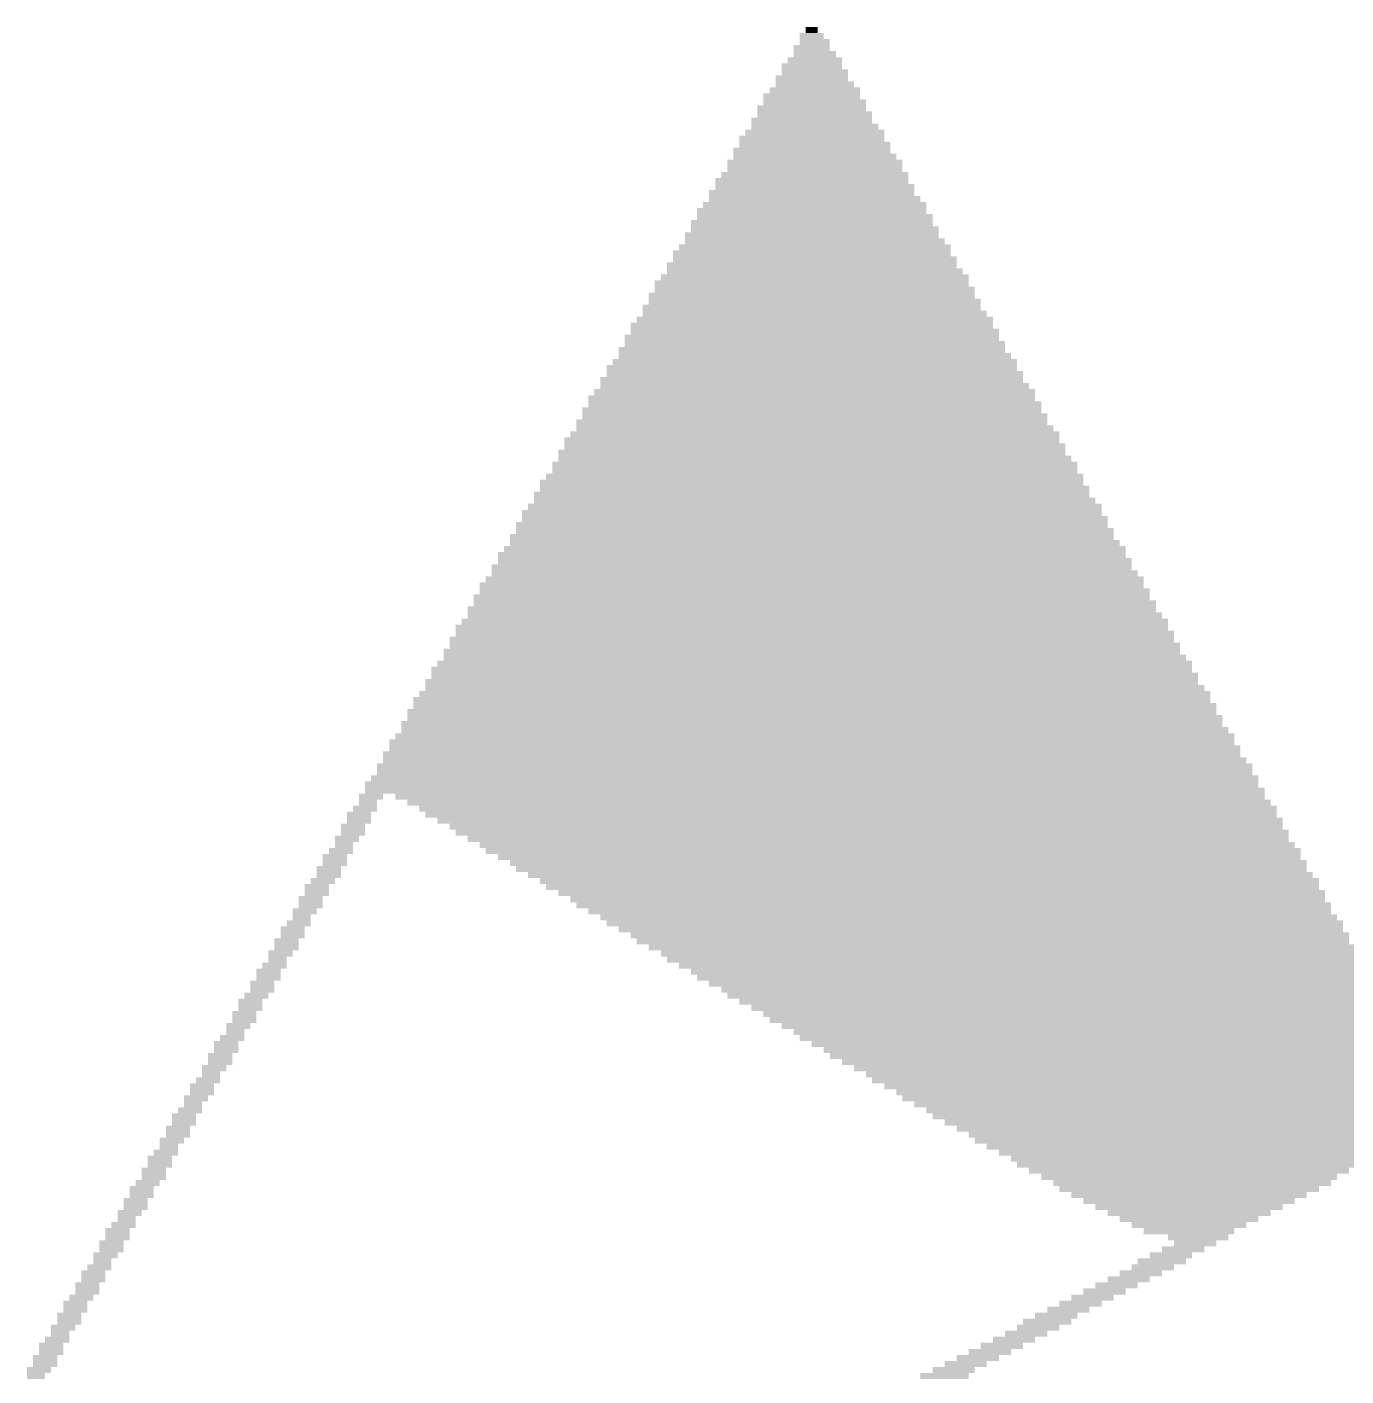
# Model space of a CAD drawing. Extents: x 0.08 to 8.22, y 0.01 to 7.03.
# Drawn here: x 2.169 to 5.499, y 3.619 to 7.025 of the extents above; entities that cross this region are included whole.
import ezdxf

# ---------------------------------------------------------------- set-up
doc = ezdxf.new("R2010")
doc.units = 0
doc.layers.get('0').update_dxf_attribs({"linetype": 'CONTINUOUS'})

msp = doc.modelspace()

# ---------------------------------------------------------------- linework, layer by layer
for points in [[(4.1649, 7.0098), (4.1345, 7.0098), (4.1649, 7.025), (4.1345, 7.025)], [(4.1802, 6.9946), (4.1192, 6.9946), (4.1802, 7.0098), (4.1192, 7.0098)], [(4.1954, 6.9793), (4.1192, 6.9793), (4.1954, 6.9946), (4.1192, 6.9946)], [(4.2261, 6.9336), (4.0889, 6.9336), (4.2261, 6.9488), (4.0889, 6.9488)], [(4.1954, 6.9641), (4.104, 6.9641), (4.1954, 6.9793), (4.104, 6.9793)], [(4.2107, 6.9488), (4.104, 6.9488), (4.2107, 6.9641), (4.104, 6.9641)], [(4.2261, 6.9184), (4.0737, 6.9184), (4.2261, 6.9336), (4.0737, 6.9336)], [(4.2413, 6.9031), (4.0737, 6.9031), (4.2413, 6.9184), (4.0737, 6.9184)], [(4.2413, 6.8879), (4.0584, 6.8879), (4.2413, 6.9031), (4.0584, 6.9031)], [(4.2565, 6.8726), (4.0584, 6.8726), (4.2565, 6.8879), (4.0584, 6.8879)], [(4.2718, 6.8422), (4.0279, 6.8422), (4.2718, 6.8574), (4.0279, 6.8574)], [(4.2718, 6.8574), (4.0432, 6.8574), (4.2718, 6.8726), (4.0432, 6.8726)], [(4.287, 6.8117), (4.0127, 6.8117), (4.287, 6.8269), (4.0127, 6.8269)], [(4.287, 6.8269), (4.0279, 6.8269), (4.287, 6.8422), (4.0279, 6.8422)], [(4.3023, 6.7812), (3.9975, 6.7812), (4.3023, 6.7964), (3.9975, 6.7964)], [(4.3175, 6.766), (3.9975, 6.766), (4.3175, 6.7812), (3.9975, 6.7812)], [(4.3023, 6.7964), (4.0127, 6.7964), (4.3023, 6.8117), (4.0127, 6.8117)], [(4.3327, 6.7355), (3.967, 6.7355), (4.3327, 6.7507), (3.967, 6.7507)], [(4.3327, 6.7507), (3.9822, 6.7507), (4.3327, 6.766), (3.9822, 6.766)], [(4.348, 6.705), (3.9517, 6.705), (4.348, 6.7202), (3.9517, 6.7202)], [(4.348, 6.7202), (3.967, 6.7202), (4.348, 6.7355), (3.967, 6.7355)], [(4.3785, 6.6745), (3.9365, 6.6745), (4.3785, 6.6898), (3.9365, 6.6898)], [(4.3632, 6.6898), (3.9517, 6.6898), (4.3632, 6.705), (3.9517, 6.705)], [(4.3937, 6.6288), (3.906, 6.6288), (4.3937, 6.644), (3.906, 6.644)], [(4.3937, 6.644), (3.9213, 6.644), (4.3937, 6.6593), (3.9213, 6.6593)], [(4.3785, 6.6593), (3.9365, 6.6593), (4.3785, 6.6745), (3.9365, 6.6745)], [(4.4089, 6.5983), (3.8908, 6.5983), (4.4089, 6.6136), (3.8908, 6.6136)], [(4.4089, 6.6136), (3.906, 6.6136), (4.4089, 6.6288), (3.906, 6.6288)], [(4.4394, 6.5678), (3.8755, 6.5678), (4.4394, 6.5831), (3.8755, 6.5831)], [(4.4242, 6.5831), (3.8908, 6.5831), (4.4242, 6.5983), (3.8908, 6.5983)], [(4.4394, 6.5526), (3.8603, 6.5526), (4.4394, 6.5678), (3.8603, 6.5678)], [(4.4547, 6.5374), (3.8603, 6.5374), (4.4547, 6.5526), (3.8603, 6.5526)], [(4.4699, 6.4916), (3.8298, 6.4916), (4.4699, 6.5069), (3.8298, 6.5069)], [(4.4547, 6.5221), (3.8451, 6.5221), (4.4547, 6.5374), (3.8451, 6.5374)], [(4.4699, 6.5069), (3.8451, 6.5069), (4.4699, 6.5221), (3.8451, 6.5221)], [(4.5004, 6.4612), (3.8146, 6.4612), (4.5004, 6.4764), (3.8146, 6.4764)], [(4.4851, 6.4764), (3.8298, 6.4764), (4.4851, 6.4916), (3.8298, 6.4916)], [(4.5004, 6.4459), (3.7993, 6.4459), (4.5004, 6.4612), (3.7993, 6.4612)], [(4.5156, 6.4307), (3.7993, 6.4307), (4.5156, 6.4459), (3.7993, 6.4459)], [(4.5156, 6.4154), (3.7841, 6.4154), (4.5156, 6.4307), (3.7841, 6.4307)], [(4.5309, 6.4002), (3.7841, 6.4002), (4.5309, 6.4154), (3.7841, 6.4154)], [(4.5461, 6.3697), (3.7536, 6.3697), (4.5461, 6.385), (3.7536, 6.385)], [(4.5613, 6.3545), (3.7536, 6.3545), (4.5613, 6.3697), (3.7536, 6.3697)], [(4.5461, 6.385), (3.7689, 6.385), (4.5461, 6.4002), (3.7689, 6.4002)], [(4.5613, 6.3392), (3.7384, 6.3392), (4.5613, 6.3545), (3.7384, 6.3545)], [(4.5766, 6.324), (3.7384, 6.324), (4.5766, 6.3392), (3.7384, 6.3392)], [(4.5766, 6.3088), (3.7231, 6.3088), (4.5766, 6.324), (3.7231, 6.324)], [(4.5918, 6.2935), (3.7231, 6.2935), (4.5918, 6.3088), (3.7231, 6.3088)], [(4.6071, 6.263), (3.6927, 6.263), (4.6071, 6.2783), (3.6927, 6.2783)], [(4.6071, 6.2783), (3.7079, 6.2783), (4.6071, 6.2935), (3.7079, 6.2935)], [(4.6223, 6.2326), (3.6774, 6.2326), (4.6223, 6.2478), (3.6774, 6.2478)], [(4.6223, 6.2478), (3.6927, 6.2478), (4.6223, 6.263), (3.6927, 6.263)], [(4.6375, 6.2021), (3.6622, 6.2021), (4.6375, 6.2173), (3.6622, 6.2173)], [(4.6528, 6.1868), (3.6622, 6.1868), (4.6528, 6.2021), (3.6622, 6.2021)], [(4.6375, 6.2173), (3.6774, 6.2173), (4.6375, 6.2326), (3.6774, 6.2326)], [(4.668, 6.1564), (3.6317, 6.1564), (4.668, 6.1716), (3.6317, 6.1716)], [(4.668, 6.1716), (3.6469, 6.1716), (4.668, 6.1868), (3.6469, 6.1868)], [(4.6833, 6.1259), (3.6165, 6.1259), (4.6833, 6.1411), (3.6165, 6.1411)], [(4.6833, 6.1411), (3.6317, 6.1411), (4.6833, 6.1564), (3.6317, 6.1564)], [(4.7137, 6.0954), (3.6012, 6.0954), (4.7137, 6.1106), (3.6012, 6.1106)], [(4.6985, 6.1106), (3.6165, 6.1106), (4.6985, 6.1259), (3.6165, 6.1259)], [(4.729, 6.0497), (3.5707, 6.0497), (4.729, 6.0649), (3.5707, 6.0649)], [(4.7137, 6.0802), (3.586, 6.0802), (4.7137, 6.0954), (3.586, 6.0954)], [(4.729, 6.0649), (3.586, 6.0649), (4.729, 6.0802), (3.586, 6.0802)], [(4.7442, 6.0192), (3.5555, 6.0192), (4.7442, 6.0344), (3.5555, 6.0344)], [(4.7442, 6.0344), (3.5707, 6.0344), (4.7442, 6.0497), (3.5707, 6.0497)], [(4.7747, 5.9887), (3.5403, 5.9887), (4.7747, 6.004), (3.5403, 6.004)], [(4.7595, 6.004), (3.5555, 6.004), (4.7595, 6.0192), (3.5555, 6.0192)], [(4.7747, 5.9735), (3.525, 5.9735), (4.7747, 5.9887), (3.525, 5.9887)], [(4.7899, 5.9582), (3.525, 5.9582), (4.7899, 5.9735), (3.525, 5.9735)], [(4.8204, 5.9125), (3.4945, 5.9125), (4.8204, 5.9278), (3.4945, 5.9278)], [(4.7899, 5.943), (3.5098, 5.943), (4.7899, 5.9582), (3.5098, 5.9582)], [(4.8052, 5.9278), (3.5098, 5.9278), (4.8052, 5.943), (3.5098, 5.943)], [(4.8357, 5.882), (3.4793, 5.882), (4.8357, 5.8973), (3.4793, 5.8973)], [(4.8204, 5.8973), (3.4945, 5.8973), (4.8204, 5.9125), (3.4945, 5.9125)], [(4.8357, 5.8668), (3.4641, 5.8668), (4.8357, 5.882), (3.4641, 5.882)], [(4.8509, 5.8516), (3.4641, 5.8516), (4.8509, 5.8668), (3.4641, 5.8668)], [(4.8509, 5.8363), (3.4488, 5.8363), (4.8509, 5.8516), (3.4488, 5.8516)], [(4.8661, 5.8211), (3.4488, 5.8211), (4.8661, 5.8363), (3.4488, 5.8363)], [(4.8814, 5.7906), (3.4183, 5.7906), (4.8814, 5.8058), (3.4183, 5.8058)], [(4.8966, 5.7754), (3.4183, 5.7754), (4.8966, 5.7906), (3.4183, 5.7906)], [(4.8814, 5.8058), (3.4336, 5.8058), (4.8814, 5.8211), (3.4336, 5.8211)], [(4.8966, 5.7601), (3.4031, 5.7601), (4.8966, 5.7754), (3.4031, 5.7754)], [(4.9119, 5.7449), (3.4031, 5.7449), (4.9119, 5.7601), (3.4031, 5.7601)], [(4.9119, 5.7296), (3.3879, 5.7296), (4.9119, 5.7449), (3.3879, 5.7449)], [(4.9271, 5.7144), (3.3879, 5.7144), (4.9271, 5.7296), (3.3879, 5.7296)], [(4.9423, 5.6839), (3.3574, 5.6839), (4.9423, 5.6992), (3.3574, 5.6992)], [(4.9423, 5.6992), (3.3726, 5.6992), (4.9423, 5.7144), (3.3726, 5.7144)], [(4.9576, 5.6534), (3.3421, 5.6534), (4.9576, 5.6687), (3.3421, 5.6687)], [(4.9576, 5.6687), (3.3574, 5.6687), (4.9576, 5.6839), (3.3574, 5.6839)], [(4.9881, 5.6077), (3.3117, 5.6077), (4.9881, 5.623), (3.3117, 5.623)], [(4.9881, 5.623), (3.3269, 5.623), (4.9881, 5.6382), (3.3269, 5.6382)], [(4.9728, 5.6382), (3.3421, 5.6382), (4.9728, 5.6534), (3.3421, 5.6534)], [(5.0033, 5.5772), (3.2964, 5.5772), (5.0033, 5.5925), (3.2964, 5.5925)], [(5.0033, 5.5925), (3.3117, 5.5925), (5.0033, 5.6077), (3.3117, 5.6077)], [(5.0185, 5.5468), (3.2812, 5.5468), (5.0185, 5.562), (3.2812, 5.562)], [(5.0185, 5.562), (3.2964, 5.562), (5.0185, 5.5772), (3.2964, 5.5772)], [(5.049, 5.5163), (3.2659, 5.5163), (5.049, 5.5315), (3.2659, 5.5315)], [(5.0338, 5.5315), (3.2812, 5.5315), (5.0338, 5.5468), (3.2812, 5.5468)], [(5.0643, 5.4706), (3.2355, 5.4706), (5.0643, 5.4858), (3.2355, 5.4858)], [(5.049, 5.501), (3.2507, 5.501), (5.049, 5.5163), (3.2507, 5.5163)], [(5.0643, 5.4858), (3.2507, 5.4858), (5.0643, 5.501), (3.2507, 5.501)], [(5.0795, 5.4401), (3.2202, 5.4401), (5.0795, 5.4553), (3.2202, 5.4553)], [(5.0795, 5.4553), (3.2355, 5.4553), (5.0795, 5.4706), (3.2355, 5.4706)], [(5.11, 5.4096), (3.205, 5.4096), (5.11, 5.4248), (3.205, 5.4248)], [(5.0947, 5.4248), (3.2202, 5.4248), (5.0947, 5.4401), (3.2202, 5.4401)], [(5.11, 5.3944), (3.1897, 5.3944), (5.11, 5.4096), (3.1897, 5.4096)], [(5.1252, 5.3791), (3.1897, 5.3791), (5.1252, 5.3944), (3.1897, 5.3944)], [(5.1557, 5.3334), (3.1593, 5.3334), (5.1557, 5.3486), (3.1593, 5.3486)], [(5.1252, 5.3639), (3.1745, 5.3639), (5.1252, 5.3791), (3.1745, 5.3791)], [(5.1405, 5.3486), (3.1745, 5.3486), (5.1405, 5.3639), (3.1745, 5.3639)], [(5.1557, 5.3182), (3.144, 5.3182), (5.1557, 5.3334), (3.144, 5.3334)], [(5.1709, 5.3029), (3.144, 5.3029), (5.1709, 5.3182), (3.144, 5.3182)], [(5.1709, 5.2877), (3.1288, 5.2877), (5.1709, 5.3029), (3.1288, 5.3029)], [(5.1862, 5.2724), (3.1288, 5.2724), (5.1862, 5.2877), (3.1288, 5.2877)], [(5.1862, 5.2572), (3.1135, 5.2572), (5.1862, 5.2724), (3.1135, 5.2724)], [(5.2014, 5.242), (3.1135, 5.242), (5.2014, 5.2572), (3.1135, 5.2572)], [(5.2167, 5.2115), (3.0831, 5.2115), (5.2167, 5.2267), (3.0831, 5.2267)], [(5.2319, 5.1962), (3.0831, 5.1962), (5.2319, 5.2115), (3.0831, 5.2115)], [(5.2167, 5.2267), (3.0983, 5.2267), (5.2167, 5.242), (3.0983, 5.242)], [(5.2319, 5.181), (3.0678, 5.181), (5.2319, 5.1962), (3.0678, 5.1962)], [(5.2471, 5.1658), (3.0678, 5.1658), (5.2471, 5.181), (3.0678, 5.181)], [(5.2624, 5.1505), (3.0526, 5.1505), (5.2624, 5.1658), (3.0526, 5.1658)], [(5.2624, 5.1353), (3.0526, 5.1353), (5.2624, 5.1505), (3.0526, 5.1505)], [(5.2776, 5.1048), (3.0221, 5.1048), (5.2776, 5.12), (3.0221, 5.12)], [(5.2776, 5.12), (3.0373, 5.12), (5.2776, 5.1353), (3.0373, 5.1353)], [(3.0678, 5.0743), (3.0069, 5.0743), (3.0678, 5.0896), (3.0069, 5.0896)], [(5.2929, 5.0896), (3.0221, 5.0896), (5.2929, 5.1048), (3.0221, 5.1048)], [(5.2929, 5.0743), (3.0983, 5.0743), (5.2929, 5.0896), (3.0983, 5.0896)], [(3.0373, 5.0286), (2.9764, 5.0286), (3.0373, 5.0438), (2.9764, 5.0438)], [(3.0526, 5.0438), (2.9916, 5.0438), (3.0526, 5.0591), (2.9916, 5.0591)], [(3.0526, 5.0591), (3.0069, 5.0591), (3.0526, 5.0743), (3.0069, 5.0743)], [(5.3081, 5.0591), (3.1288, 5.0591), (5.3081, 5.0743), (3.1288, 5.0743)], [(5.3233, 5.0438), (3.1593, 5.0438), (5.3233, 5.0591), (3.1593, 5.0591)], [(5.3233, 5.0286), (3.1745, 5.0286), (5.3233, 5.0438), (3.1745, 5.0438)], [(3.0221, 4.9981), (2.9611, 4.9981), (3.0221, 5.0134), (2.9611, 5.0134)], [(3.0373, 5.0134), (2.9764, 5.0134), (3.0373, 5.0286), (2.9764, 5.0286)], [(5.3386, 5.0134), (3.205, 5.0134), (5.3386, 5.0286), (3.205, 5.0286)], [(5.3386, 4.9981), (3.2355, 4.9981), (5.3386, 5.0134), (3.2355, 5.0134)], [(3.0069, 4.9676), (2.9459, 4.9676), (3.0069, 4.9829), (2.9459, 4.9829)], [(3.0221, 4.9829), (2.9611, 4.9829), (3.0221, 4.9981), (2.9611, 4.9981)], [(5.3538, 4.9829), (3.2507, 4.9829), (5.3538, 4.9981), (3.2507, 4.9981)], [(5.3538, 4.9676), (3.2812, 4.9676), (5.3538, 4.9829), (3.2812, 4.9829)], [(2.9916, 4.9372), (2.9307, 4.9372), (2.9916, 4.9524), (2.9307, 4.9524)], [(2.9916, 4.9524), (2.9459, 4.9524), (2.9916, 4.9676), (2.9459, 4.9676)], [(5.3691, 4.9524), (3.3117, 4.9524), (5.3691, 4.9676), (3.3117, 4.9676)], [(5.3843, 4.9372), (3.3269, 4.9372), (5.3843, 4.9524), (3.3269, 4.9524)], [(2.9611, 4.8914), (2.9002, 4.8914), (2.9611, 4.9067), (2.9002, 4.9067)], [(2.9764, 4.9219), (2.9154, 4.9219), (2.9764, 4.9372), (2.9154, 4.9372)], [(2.9764, 4.9067), (2.9154, 4.9067), (2.9764, 4.9219), (2.9154, 4.9219)], [(5.3843, 4.9219), (3.3574, 4.9219), (5.3843, 4.9372), (3.3574, 4.9372)], [(5.3995, 4.9067), (3.3879, 4.9067), (5.3995, 4.9219), (3.3879, 4.9219)], [(5.3995, 4.8914), (3.4031, 4.8914), (5.3995, 4.9067), (3.4031, 4.9067)], [(2.9459, 4.861), (2.8849, 4.861), (2.9459, 4.8762), (2.8849, 4.8762)], [(2.9611, 4.8762), (2.9002, 4.8762), (2.9611, 4.8914), (2.9002, 4.8914)], [(5.4148, 4.8762), (3.4336, 4.8762), (5.4148, 4.8914), (3.4336, 4.8914)], [(5.43, 4.861), (3.4641, 4.861), (5.43, 4.8762), (3.4641, 4.8762)], [(2.9307, 4.8457), (2.8697, 4.8457), (2.9307, 4.861), (2.8697, 4.861)], [(2.9307, 4.8305), (2.8697, 4.8305), (2.9307, 4.8457), (2.8697, 4.8457)], [(5.43, 4.8457), (3.4793, 4.8457), (5.43, 4.861), (3.4793, 4.861)], [(5.4453, 4.8305), (3.5098, 4.8305), (5.4453, 4.8457), (3.5098, 4.8457)], [(2.9154, 4.8152), (2.8545, 4.8152), (2.9154, 4.8305), (2.8545, 4.8305)], [(2.9154, 4.8), (2.8545, 4.8), (2.9154, 4.8152), (2.8545, 4.8152)], [(5.4453, 4.8152), (3.5403, 4.8152), (5.4453, 4.8305), (3.5403, 4.8305)], [(5.4605, 4.8), (3.5555, 4.8), (5.4605, 4.8152), (3.5555, 4.8152)], [(2.8849, 4.7543), (2.824, 4.7543), (2.8849, 4.7695), (2.824, 4.7695)], [(2.9002, 4.7848), (2.8392, 4.7848), (2.9002, 4.8), (2.8392, 4.8)], [(2.8849, 4.7695), (2.8392, 4.7695), (2.8849, 4.7848), (2.8392, 4.7848)], [(5.4605, 4.7848), (3.586, 4.7848), (5.4605, 4.8), (3.586, 4.8)], [(5.4757, 4.7695), (3.6165, 4.7695), (5.4757, 4.7848), (3.6165, 4.7848)], [(5.491, 4.7543), (3.6317, 4.7543), (5.491, 4.7695), (3.6317, 4.7695)], [(2.8697, 4.739), (2.8087, 4.739), (2.8697, 4.7543), (2.8087, 4.7543)], [(2.8697, 4.7238), (2.8087, 4.7238), (2.8697, 4.739), (2.8087, 4.739)], [(5.491, 4.739), (3.6622, 4.739), (5.491, 4.7543), (3.6622, 4.7543)], [(5.5062, 4.7238), (3.6927, 4.7238), (5.5062, 4.739), (3.6927, 4.739)], [(2.8545, 4.7086), (2.7935, 4.7086), (2.8545, 4.7238), (2.7935, 4.7238)], [(2.8545, 4.6933), (2.7935, 4.6933), (2.8545, 4.7086), (2.7935, 4.7086)], [(5.5062, 4.7086), (3.7079, 4.7086), (5.5062, 4.7238), (3.7079, 4.7238)], [(5.5215, 4.6933), (3.7384, 4.6933), (5.5215, 4.7086), (3.7384, 4.7086)], [(2.8392, 4.6781), (2.7783, 4.6781), (2.8392, 4.6933), (2.7783, 4.6933)], [(2.824, 4.6628), (2.7783, 4.6628), (2.824, 4.6781), (2.7783, 4.6781)], [(5.5215, 4.6781), (3.7689, 4.6781), (5.5215, 4.6933), (3.7689, 4.6933)], [(5.5367, 4.6628), (3.7841, 4.6628), (5.5367, 4.6781), (3.7841, 4.6781)], [(2.8087, 4.6324), (2.7478, 4.6324), (2.8087, 4.6476), (2.7478, 4.6476)], [(2.8087, 4.6171), (2.7478, 4.6171), (2.8087, 4.6324), (2.7478, 4.6324)], [(2.824, 4.6476), (2.763, 4.6476), (2.824, 4.6628), (2.763, 4.6628)], [(5.5519, 4.6476), (3.8146, 4.6476), (5.5519, 4.6628), (3.8146, 4.6628)], [(5.5519, 4.6324), (3.8451, 4.6324), (5.5519, 4.6476), (3.8451, 4.6476)], [(5.5672, 4.6171), (3.8603, 4.6171), (5.5672, 4.6324), (3.8603, 4.6324)], [(2.7935, 4.6019), (2.7325, 4.6019), (2.7935, 4.6171), (2.7325, 4.6171)], [(2.7935, 4.5866), (2.7325, 4.5866), (2.7935, 4.6019), (2.7325, 4.6019)], [(5.5672, 4.6019), (3.8908, 4.6019), (5.5672, 4.6171), (3.8908, 4.6171)], [(5.5824, 4.5866), (3.9213, 4.5866), (5.5824, 4.6019), (3.9213, 4.6019)], [(2.763, 4.5562), (2.7021, 4.5562), (2.763, 4.5714), (2.7021, 4.5714)], [(2.7783, 4.5714), (2.7173, 4.5714), (2.7783, 4.5866), (2.7173, 4.5866)], [(5.5977, 4.5714), (3.9365, 4.5714), (5.5977, 4.5866), (3.9365, 4.5866)], [(5.5977, 4.5562), (3.967, 4.5562), (5.5977, 4.5714), (3.967, 4.5714)], [(2.7478, 4.5257), (2.6868, 4.5257), (2.7478, 4.5409), (2.6868, 4.5409)], [(2.763, 4.5409), (2.7021, 4.5409), (2.763, 4.5562), (2.7021, 4.5562)], [(5.6129, 4.5409), (3.9975, 4.5409), (5.6129, 4.5562), (3.9975, 4.5562)], [(5.6129, 4.5257), (4.0279, 4.5257), (5.6129, 4.5409), (4.0279, 4.5409)], [(2.7325, 4.4952), (2.6716, 4.4952), (2.7325, 4.5104), (2.6716, 4.5104)], [(2.7478, 4.5104), (2.6868, 4.5104), (2.7478, 4.5257), (2.6868, 4.5257)], [(5.6281, 4.5104), (4.0432, 4.5104), (5.6281, 4.5257), (4.0432, 4.5257)], [(5.6281, 4.4952), (4.0737, 4.4952), (5.6281, 4.5104), (4.0737, 4.5104)], [(2.7021, 4.4495), (2.6411, 4.4495), (2.7021, 4.4647), (2.6411, 4.4647)], [(2.7173, 4.4647), (2.6563, 4.4647), (2.7173, 4.48), (2.6563, 4.48)], [(2.7173, 4.48), (2.6716, 4.48), (2.7173, 4.4952), (2.6716, 4.4952)], [(5.6434, 4.48), (4.1041, 4.48), (5.6434, 4.4952), (4.1041, 4.4952)], [(5.6586, 4.4647), (4.1194, 4.4647), (5.6586, 4.48), (4.1194, 4.48)], [(5.6586, 4.4495), (4.1499, 4.4495), (5.6586, 4.4647), (4.1499, 4.4647)], [(2.6868, 4.419), (2.6259, 4.419), (2.6868, 4.4342), (2.6259, 4.4342)], [(2.7021, 4.4342), (2.6411, 4.4342), (2.7021, 4.4495), (2.6411, 4.4495)], [(5.6739, 4.4342), (4.1803, 4.4342), (5.6739, 4.4495), (4.1803, 4.4495)], [(5.6739, 4.419), (4.1956, 4.419), (5.6739, 4.4342), (4.1956, 4.4342)], [(2.6716, 4.3885), (2.6106, 4.3885), (2.6716, 4.4038), (2.6106, 4.4038)], [(2.6868, 4.4038), (2.6259, 4.4038), (2.6868, 4.419), (2.6259, 4.419)], [(5.6891, 4.4038), (4.2261, 4.4038), (5.6891, 4.419), (4.2261, 4.419)], [(5.7043, 4.3885), (4.2565, 4.3885), (5.7043, 4.4038), (4.2565, 4.4038)], [(2.6563, 4.358), (2.5954, 4.358), (2.6563, 4.3733), (2.5954, 4.3733)], [(2.6563, 4.3733), (2.6106, 4.3733), (2.6563, 4.3885), (2.6106, 4.3885)], [(5.7043, 4.3733), (4.287, 4.3733), (5.7043, 4.3885), (4.287, 4.3885)], [(5.7196, 4.358), (4.3023, 4.358), (5.7196, 4.3733), (4.3023, 4.3733)], [(2.6259, 4.3123), (2.5649, 4.3123), (2.6259, 4.3276), (2.5649, 4.3276)], [(2.6411, 4.3428), (2.5801, 4.3428), (2.6411, 4.358), (2.5801, 4.358)], [(2.6411, 4.3276), (2.5801, 4.3276), (2.6411, 4.3428), (2.5801, 4.3428)], [(5.7196, 4.3428), (4.3327, 4.3428), (5.7196, 4.358), (4.3327, 4.358)], [(5.7348, 4.3276), (4.3632, 4.3276), (5.7348, 4.3428), (4.3632, 4.3428)], [(5.7348, 4.3123), (4.3785, 4.3123), (5.7348, 4.3276), (4.3785, 4.3276)], [(2.6106, 4.2818), (2.5497, 4.2818), (2.6106, 4.2971), (2.5497, 4.2971)], [(2.6106, 4.2971), (2.5649, 4.2971), (2.6106, 4.3123), (2.5649, 4.3123)], [(5.7501, 4.2971), (4.4089, 4.2971), (5.7501, 4.3123), (4.4089, 4.3123)], [(5.7653, 4.2818), (4.4394, 4.2818), (5.7653, 4.2971), (4.4394, 4.2971)], [(2.5954, 4.2666), (2.5344, 4.2666), (2.5954, 4.2818), (2.5344, 4.2818)], [(2.5954, 4.2514), (2.5344, 4.2514), (2.5954, 4.2666), (2.5344, 4.2666)], [(5.7653, 4.2666), (4.4547, 4.2666), (5.7653, 4.2818), (4.4547, 4.2818)], [(5.7653, 4.2514), (4.4851, 4.2514), (5.7653, 4.2666), (4.4851, 4.2666)], [(2.5801, 4.2361), (2.5192, 4.2361), (2.5801, 4.2514), (2.5192, 4.2514)], [(2.5801, 4.2209), (2.5192, 4.2209), (2.5801, 4.2361), (2.5192, 4.2361)], [(5.7653, 4.2361), (4.5156, 4.2361), (5.7653, 4.2514), (4.5156, 4.2514)], [(5.6891, 4.2209), (4.5461, 4.2209), (5.6891, 4.2361), (4.5461, 4.2361)], [(2.5497, 4.1752), (2.4887, 4.1752), (2.5497, 4.1904), (2.4887, 4.1904)], [(2.5649, 4.2056), (2.5039, 4.2056), (2.5649, 4.2209), (2.5039, 4.2209)], [(2.5497, 4.1904), (2.5039, 4.1904), (2.5497, 4.2056), (2.5039, 4.2056)], [(5.6586, 4.2056), (4.5613, 4.2056), (5.6586, 4.2209), (4.5613, 4.2209)], [(5.6281, 4.1904), (4.5918, 4.1904), (5.6281, 4.2056), (4.5918, 4.2056)], [(5.5977, 4.1752), (4.6223, 4.1752), (5.5977, 4.1904), (4.6223, 4.1904)], [(2.5344, 4.1599), (2.4735, 4.1599), (2.5344, 4.1752), (2.4735, 4.1752)], [(2.5344, 4.1447), (2.4735, 4.1447), (2.5344, 4.1599), (2.4735, 4.1599)], [(5.5672, 4.1599), (4.6528, 4.1599), (5.5672, 4.1752), (4.6528, 4.1752)], [(5.5367, 4.1447), (4.668, 4.1447), (5.5367, 4.1599), (4.668, 4.1599)], [(2.5192, 4.1294), (2.4582, 4.1294), (2.5192, 4.1447), (2.4582, 4.1447)], [(2.5192, 4.1142), (2.4582, 4.1142), (2.5192, 4.1294), (2.4582, 4.1294)], [(5.5062, 4.1294), (4.6985, 4.1294), (5.5062, 4.1447), (4.6985, 4.1447)], [(5.4757, 4.1142), (4.729, 4.1142), (5.4757, 4.1294), (4.729, 4.1294)], [(2.4887, 4.0837), (2.4277, 4.0837), (2.4887, 4.099), (2.4277, 4.099)], [(2.5039, 4.099), (2.443, 4.099), (2.5039, 4.1142), (2.443, 4.1142)], [(5.4605, 4.099), (4.7595, 4.099), (5.4605, 4.1142), (4.7595, 4.1142)], [(5.43, 4.0837), (4.7747, 4.0837), (5.43, 4.099), (4.7747, 4.099)], [(2.4735, 4.0532), (2.4125, 4.0532), (2.4735, 4.0685), (2.4125, 4.0685)], [(2.4887, 4.0685), (2.4277, 4.0685), (2.4887, 4.0837), (2.4277, 4.0837)], [(5.3995, 4.0685), (4.8052, 4.0685), (5.3995, 4.0837), (4.8052, 4.0837)], [(5.3691, 4.0532), (4.8357, 4.0532), (5.3691, 4.0685), (4.8357, 4.0685)], [(2.4582, 4.0228), (2.3973, 4.0228), (2.4582, 4.038), (2.3973, 4.038)], [(2.443, 4.0075), (2.3973, 4.0075), (2.443, 4.0228), (2.3973, 4.0228)], [(2.4735, 4.038), (2.4125, 4.038), (2.4735, 4.0532), (2.4125, 4.0532)], [(5.3386, 4.038), (4.8661, 4.038), (5.3386, 4.0532), (4.8661, 4.0532)], [(5.3081, 4.0228), (4.8966, 4.0228), (5.3081, 4.038), (4.8966, 4.038)], [(5.2776, 4.0075), (4.9271, 4.0075), (5.2776, 4.0228), (4.9271, 4.0228)], [(2.4277, 3.977), (2.3668, 3.977), (2.4277, 3.9923), (2.3668, 3.9923)], [(2.443, 3.9923), (2.382, 3.9923), (2.443, 4.0075), (2.382, 4.0075)], [(5.2471, 3.9923), (4.9576, 3.9923), (5.2471, 4.0075), (4.9576, 4.0075)], [(5.2167, 3.977), (4.9881, 3.977), (5.2167, 3.9923), (4.9881, 3.9923)], [(2.4125, 3.9466), (2.3515, 3.9466), (2.4125, 3.9618), (2.3515, 3.9618)], [(2.4277, 3.9618), (2.3668, 3.9618), (2.4277, 3.977), (2.3668, 3.977)], [(5.2014, 3.9618), (5.049, 3.9618), (5.2014, 3.977), (5.049, 3.977)], [(5.1709, 3.9466), (5.0643, 3.9466), (5.1709, 3.9618), (5.0643, 3.9618)], [(2.3973, 3.9161), (2.3363, 3.9161), (2.3973, 3.9313), (2.3363, 3.9313)], [(2.4125, 3.9313), (2.3515, 3.9313), (2.4125, 3.9466), (2.3515, 3.9466)], [(5.11, 3.9161), (5.0033, 3.9161), (5.11, 3.9313), (5.0033, 3.9313)], [(5.1405, 3.9313), (5.0338, 3.9313), (5.1405, 3.9466), (5.0338, 3.9466)], [(2.3668, 3.8704), (2.3058, 3.8704), (2.3668, 3.8856), (2.3058, 3.8856)], [(2.382, 3.8856), (2.3211, 3.8856), (2.382, 3.9008), (2.3211, 3.9008)], [(2.382, 3.9008), (2.3363, 3.9008), (2.382, 3.9161), (2.3363, 3.9161)], [(5.0338, 3.8704), (4.9271, 3.8704), (5.0338, 3.8856), (4.9271, 3.8856)], [(5.0643, 3.8856), (4.9576, 3.8856), (5.0643, 3.9008), (4.9576, 3.9008)], [(5.0947, 3.9008), (4.9728, 3.9008), (5.0947, 3.9161), (4.9728, 3.9161)], [(2.3515, 3.8399), (2.2906, 3.8399), (2.3515, 3.8551), (2.2906, 3.8551)], [(2.3668, 3.8551), (2.3058, 3.8551), (2.3668, 3.8704), (2.3058, 3.8704)], [(4.9728, 3.8399), (4.8661, 3.8399), (4.9728, 3.8551), (4.8661, 3.8551)], [(5.0033, 3.8551), (4.8966, 3.8551), (5.0033, 3.8704), (4.8966, 3.8704)], [(2.3363, 3.8094), (2.2753, 3.8094), (2.3363, 3.8246), (2.2753, 3.8246)], [(2.3515, 3.8246), (2.2906, 3.8246), (2.3515, 3.8399), (2.2906, 3.8399)], [(4.9119, 3.8094), (4.8052, 3.8094), (4.9119, 3.8246), (4.8052, 3.8246)], [(4.9423, 3.8246), (4.8357, 3.8246), (4.9423, 3.8399), (4.8357, 3.8399)], [(2.3211, 3.7942), (2.2601, 3.7942), (2.3211, 3.8094), (2.2601, 3.8094)], [(2.3211, 3.7789), (2.2601, 3.7789), (2.3211, 3.7942), (2.2601, 3.7942)], [(4.8509, 3.7789), (4.7442, 3.7789), (4.8509, 3.7942), (4.7442, 3.7942)], [(4.8814, 3.7942), (4.7747, 3.7942), (4.8814, 3.8094), (4.7747, 3.8094)], [(2.2906, 3.7332), (2.2296, 3.7332), (2.2906, 3.7484), (2.2296, 3.7484)], [(2.3058, 3.7637), (2.2449, 3.7637), (2.3058, 3.7789), (2.2449, 3.7789)], [(2.3058, 3.7484), (2.2449, 3.7484), (2.3058, 3.7637), (2.2449, 3.7637)], [(4.7747, 3.7332), (4.668, 3.7332), (4.7747, 3.7484), (4.668, 3.7484)], [(4.8052, 3.7484), (4.6833, 3.7484), (4.8052, 3.7637), (4.6833, 3.7637)], [(4.8204, 3.7637), (4.7137, 3.7637), (4.8204, 3.7789), (4.7137, 3.7789)], [(2.2753, 3.7027), (2.2144, 3.7027), (2.2753, 3.718), (2.2144, 3.718)], [(2.2753, 3.718), (2.2296, 3.718), (2.2753, 3.7332), (2.2296, 3.7332)], [(4.7137, 3.7027), (4.6071, 3.7027), (4.7137, 3.718), (4.6071, 3.718)], [(4.7442, 3.718), (4.6375, 3.718), (4.7442, 3.7332), (4.6375, 3.7332)], [(2.2601, 3.6875), (2.1991, 3.6875), (2.2601, 3.7027), (2.1991, 3.7027)], [(2.2601, 3.6722), (2.1991, 3.6722), (2.2601, 3.6875), (2.1991, 3.6875)], [(4.6528, 3.6722), (4.5461, 3.6722), (4.6528, 3.6875), (4.5461, 3.6875)], [(4.6833, 3.6875), (4.5766, 3.6875), (4.6833, 3.7027), (4.5766, 3.7027)], [(2.2449, 3.657), (2.1839, 3.657), (2.2449, 3.6722), (2.1839, 3.6722)], [(2.2449, 3.6418), (2.1839, 3.6418), (2.2449, 3.657), (2.1839, 3.657)], [(4.5918, 3.6418), (4.4851, 3.6418), (4.5918, 3.657), (4.4851, 3.657)], [(4.6223, 3.657), (4.5156, 3.657), (4.6223, 3.6722), (4.5156, 3.6722)], [(2.2296, 3.6265), (2.1687, 3.6265), (2.2296, 3.6418), (2.1687, 3.6418)], [(2.2144, 3.6113), (2.1687, 3.6113), (2.2144, 3.6265), (2.1687, 3.6265)], [(4.5461, 3.6113), (4.4242, 3.6113), (4.5461, 3.6265), (4.4242, 3.6265)], [(4.5613, 3.6265), (4.4547, 3.6265), (4.5613, 3.6418), (4.4547, 3.6418)]]:
    msp.add_solid(points)

doc.saveas('drawing.dxf')
